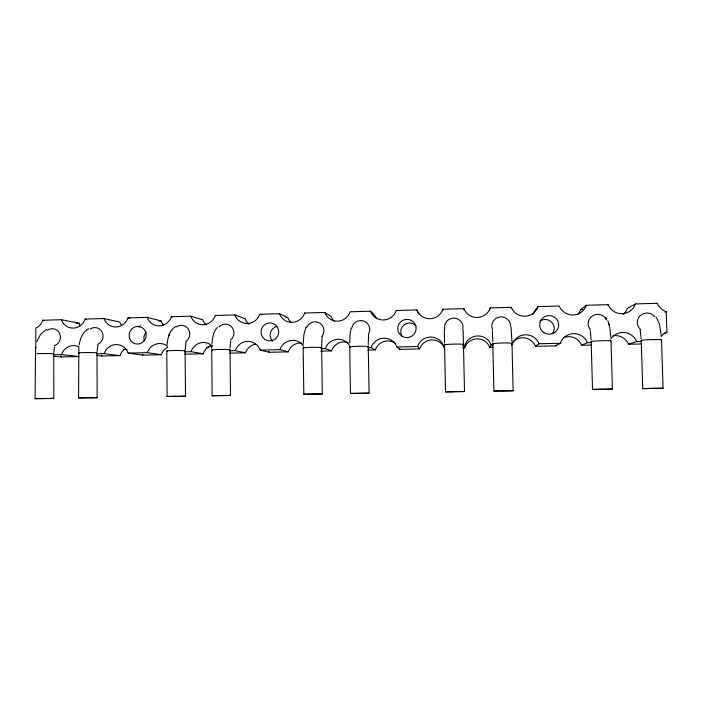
<?xml version="1.0" encoding="UTF-8"?>
<svg xmlns="http://www.w3.org/2000/svg" width="702" height="702" viewBox="0 0 702 702"><rect width="100%" height="100%" fill="white"/><g stroke="black" fill="none" stroke-linecap="round" stroke-linejoin="round"><path stroke-width="1.05" d="M444.366 329.817L444.498 343.032M349.719 343.006L350.07 334.415L351.097 328.194M463.89 309.986L463.908 308.652A13.996 13.786 -12.2 0 0 490.277 307.924L511.354 307.344A14.163 13.882 -5.7 0 0 538.048 306.607L559.283 306.019A14.338 13.97 -2.1 0 0 586.319 305.282L608.099 304.677A14.523 14.058 0.2 0 0 622.069 313.68A14.523 14.058 0.2 0 0 635.477 303.922L657.309 303.325A14.707 14.145 1.7 0 0 666.224 311.6L666.9 332.318A14.751 14.207 6.6 0 0 661.161 336.381M230.063 348.245L230.721 340.76M303.176 344.094L303.948 334.178L306.081 327.018M211.732 348.148L211.785 346.235M185.135 349.535L186.03 341.839M462.513 347.955L464.627 347.911L464.715 345.454A14.022 13.864 0.3 0 1 491.137 344.857L493.252 344.805M97.043 351.562L97.929 345.042M53.782 352.562L54.563 347.042M368.541 335.126L368.243 345.059M211.943 343.769C212.434 338.048 213.259 331.756 217.304 327.351M78.835 346.928L78.571 397.937L97.157 397.683L97.016 352.992M167.032 344.84C167.725 338.101 169.27 329.975 175.781 326.474M35.53 347.955L35.109 398.666L53.782 398.403L53.747 353.975M322.174 336.258L321.613 346.13L322.297 393.919L303.817 394.208L303.159 347.999M79.115 345.007C80.16 338.724 82.669 331.827 88.689 328.755M489.469 310.591L489.627 310.073M489.864 309.275L490.277 307.924M36.908 341.549L40.488 334.38L45.92 329.87M168.62 336.258L169.594 333.573M464.627 347.911A13.373 13.224 1 0 1 489.821 347.35L491.137 344.857M511.056 307.897L511.354 307.344M538.048 306.607L534.547 310.889A13.505 13.241 -5.2 0 1 532.634 314.575M511.372 345.349L512.258 344.375A14.198 13.943 3.7 0 1 539.013 343.769L560.293 343.287A14.382 14.031 5.2 0 1 587.381 342.673L591.751 342.567M577.939 314.198A13.663 13.32 -1.7 0 0 580.545 309.643L586.319 305.282M512.539 342.383A13.531 13.303 4 0 1 535.459 346.323L539.013 343.769M607.651 304.966L608.099 304.677M535.459 346.323L555.738 345.875L560.293 343.287M635.477 303.922L627.351 308.389A13.829 13.399 0.4 0 1 623.157 314.478M656.712 303.615L657.309 303.325M563.53 337.662A13.698 13.373 5.5 0 1 581.546 345.296L587.381 342.673M664.969 312.136L666.224 311.6M166.786 351.018L167.085 396.463L176.105 396.279M613.162 335.758A13.864 13.452 6.3 0 1 628.448 344.243L636.644 341.549L641.023 341.453M664.004 333.266L666.9 332.318M444.533 344.866L445.516 391.856L464.505 391.54L463.144 330.361M78.571 397.937L87.776 397.753M349.736 346.937L350.482 393.427L355.589 393.41L369.085 393.138L368.26 346.7M176.492 396.402L185.504 396.2L185.126 350.974M641.224 340.47L642.725 388.583L663.074 388.224L661.512 339.812M303.817 394.208L322.297 393.919M211.723 350.087L212.136 395.726L230.51 395.445L230.054 349.859M492.804 343.761L493.918 391.049L503.053 390.83M230.519 395.454L212.136 395.726M591.154 341.62L592.523 389.426L602.026 389.18M511.986 343.322L513.144 390.733L503.115 390.97M35.1 398.657L53.694 398.403M611.003 340.961L612.425 389.066L601.939 389.32M350.482 393.427L369.085 393.138M663.074 388.224L642.778 388.592M36.399 347.753A13.084 12.399 -78.4 0 0 35.82 347.49L35.82 328.106A13.048 12.346 -75.1 0 0 42.761 320.244L61.451 319.726L78.993 323.183A12.548 11.978 -74.5 0 0 80.23 325.763M61.451 319.726A13.119 12.496 -74.5 0 0 73.289 328.124A13.119 12.496 -74.5 0 0 85.109 319.077L104.028 318.559L119.796 322.078A12.61 12.118 -73.7 0 0 121.604 325.474M104.028 318.559A13.198 12.645 -73.6 0 0 116.023 327A13.198 12.645 -73.6 0 0 127.957 317.901L147.192 317.365L161.135 320.963A12.689 12.259 -72.5 0 0 163.61 325.14M147.192 317.365A13.268 12.803 -72.5 0 0 159.354 325.86A13.268 12.803 -72.5 0 0 171.411 316.699L190.751 316.172A13.347 12.952 -70.8 0 0 215.26 315.496L234.933 314.952A13.435 13.11 -68.3 0 0 259.74 314.268L279.528 313.724A13.513 13.268 -64.2 0 0 304.642 313.031L324.772 312.478A13.601 13.417 -56.6 0 0 350.184 311.776L370.516 311.223A13.707 13.566 -42.6 0 0 396.244 310.512L416.839 309.942A13.838 13.689 -24.5 0 0 442.883 309.231L463.908 308.652M75.834 323.271L78.993 323.183M158.968 321.025L161.135 320.963M285.67 317.602L287.767 317.55A12.908 12.689 -64 0 0 291.076 322.508M580.545 309.643L582.73 309.591M54.212 354.773L61.495 354.607L79.063 356.537L61.109 356.941L54.423 356.247M96.771 353.808L104.142 353.641L119.937 355.624A12.654 12.162 -77.9 0 1 125.333 348.762M104.142 353.641A13.233 12.697 -77.8 0 1 116.093 344.568A13.233 12.697 -77.8 0 1 128.124 353.097L147.385 352.658L161.355 354.694A12.715 12.303 -77.5 0 1 167.646 347.315M184.573 351.816L191.032 351.667L203.132 353.764A12.785 12.452 -76.9 0 1 212.144 345.349M229.817 350.789L235.293 350.658A13.461 13.162 -75.8 0 1 260.152 350.096L279.975 349.649A13.549 13.329 -74 0 1 303.72 346.279M321.06 348.718L325.307 348.622A13.628 13.496 -69.8 0 1 349.894 346.139M367.927 347.648L371.139 347.578A13.715 13.654 -53.1 0 1 396.92 346.99L417.558 346.525A13.847 13.777 -10.9 0 1 443.655 345.928L444.533 348.359A13.215 13.145 -9 0 0 419.629 348.92L399.929 349.359L396.92 346.99M462.609 345.498L464.715 345.454M96.753 355.44L101.772 356.028L119.937 355.624M128.124 353.097L142.901 355.107L161.355 354.694M184.582 354.177L203.132 353.764M229.773 353.167L245.481 352.816A12.864 12.592 -76 0 1 255.493 344.164M260.152 350.096L269.252 352.281L288.215 351.86A12.934 12.741 -74.2 0 1 301.886 343.076M320.823 351.132L331.537 350.886A13.005 12.89 -69.8 0 1 348.148 342.708M367.751 350.079L375.316 349.912A13.092 13.04 -51.4 0 1 395.691 343.629M489.821 347.35L493.006 347.279M581.546 345.296L591.391 345.077M628.448 344.243L641.602 343.954M454.922 391.628L464.505 391.54M454.229 391.777L445.516 391.856M88.891 397.858L97.157 397.683M612.355 389.057L592.523 389.426M513.074 390.716L493.927 391.058M185.504 396.2L167.067 396.472M46.49 329.87L47.639 330.063M42.761 320.244L43.954 320.463M85.109 319.077L86.188 319.305M235.293 350.658L245.481 352.816M127.957 317.901L129.879 318.357M279.975 349.649L288.215 351.86M171.411 316.699L172.253 316.935M190.751 316.172L202.843 319.84A12.759 12.399 -70.8 0 0 206.055 324.745M215.26 315.496L215.979 315.733M325.307 348.622L331.537 350.886M234.933 314.952L245.121 318.699A12.829 12.539 -68.3 0 0 249.14 324.289M259.74 314.268L260.925 314.759M279.528 313.724L287.767 317.55M304.642 313.031L305.563 313.54M371.139 347.578L375.316 349.912M324.772 312.478L331.011 316.383A12.987 12.829 -56.2 0 0 334.371 321.376M370.516 311.223L374.71 315.198A13.084 12.961 -41.5 0 0 376.702 318.717M417.558 346.525L419.629 348.92M605.493 317.286L606.739 318.743M656.414 317.462L659.45 324.052L661.302 335.723M416.839 309.942L418.936 314.005M607.941 320.902L609.88 328.045L610.819 336.907M609.336 325.333L608.616 322.674M442.883 309.231L443.059 310.03M640.145 329.694L641.154 338.768M590.312 330.905L591.093 339.926M511.021 326.667L511.933 341.479M492.321 330.826L492.76 341.918M640.329 329.273A9.758 9.424 3.6 0 1 640.645 315.295A9.758 9.424 3.6 0 1 655.019 317.085M642.023 340.654A10.153 0.535 -1.9 0 1 651.289 339.601A10.153 0.535 -1.9 0 1 660.784 340.031M590.487 329.764A9.635 9.363 2.3 0 1 592.699 315.724A9.635 9.363 2.3 0 1 606.642 320.007M591.435 341.707A9.942 0.535 -1.8 0 1 601.509 340.733A9.942 0.535 -1.8 0 1 610.459 341.172M492.523 329.729A9.398 9.249 -3.5 0 1 499.21 317.076A9.398 9.249 -3.5 0 1 510.573 325.868M493.094 343.901A9.6 0.535 -1.4 0 1 502.799 342.988A9.6 0.535 -1.4 0 1 511.477 343.489M444.682 329.194A9.284 9.187 -11.8 0 1 454.018 318.111A9.284 9.187 -11.8 0 1 462.741 329.607M444.717 344.954A9.468 0.535 -1.3 0 1 454.369 344.103A9.468 0.535 -1.3 0 1 463.101 344.585M351.763 328.211A9.108 9.021 -55.7 0 1 363.917 321.13A9.108 9.021 -55.7 0 1 368.348 334.424M350.438 347.157A9.293 0.526 -1 0 1 358.45 346.297A9.293 0.526 -1 0 1 367.936 346.806M306.642 327.676A9.047 8.915 -66.1 0 1 319.401 322.885A9.047 8.915 -66.1 0 1 322.016 336.302M303.72 348.174A9.231 0.518 -0.8 0 1 312.293 347.358A9.231 0.518 -0.8 0 1 321.13 347.92M219.024 326.895A8.942 8.705 -72.9 0 1 231.686 326.913A8.942 8.705 -72.9 0 1 230.826 339.829M212.258 350.219A9.187 0.5 -0.5 0 1 220.797 349.464A9.187 0.5 -0.5 0 1 229.563 350.052M176.421 326.851A8.889 8.6 -74.4 0 1 188.382 329.115A8.889 8.6 -74.4 0 1 185.969 341.453M210.196 345.823A8.126 7.897 -74.5 0 1 206.66 347.587M167.488 351.237A9.196 0.491 -0.4 0 1 175.447 350.509A9.196 0.491 -0.4 0 1 184.784 351.079M89.996 329.115A8.784 8.398 -76 0 1 102.097 332.107A8.784 8.398 -76 0 1 97.745 344.392M127.053 349.438A8.047 7.722 -76.2 0 1 123.508 349.342M78.914 353.167A9.266 0.474 -0.1 0 1 87.715 352.536A9.266 0.474 -0.1 0 1 96.604 353.132M48.271 329.756A8.731 8.301 -76.5 0 1 59.837 333.985A8.731 8.301 -76.5 0 1 54.396 345.709M35.407 354.115A9.328 0.456 0 0 1 44.919 353.536A9.328 0.456 0 0 1 53.15 354.159M140.312 325.754A12.61 12.118 -73.7 0 1 138.899 327.176M101.43 355.142A12.583 12.022 -78.2 0 1 101.772 356.028M61.495 354.607A13.162 12.539 -78.1 0 1 78.677 346.718M60.644 355.774A12.513 11.89 -78.4 0 1 61.109 356.941M610.608 339.198A14.566 14.119 6.1 0 1 624.332 332.52A14.566 14.119 6.1 0 1 636.644 341.549M555.738 345.875A13.698 13.373 5.5 0 1 556.098 344.91M399.535 348.438A13.092 13.04 -51.4 0 1 399.929 349.359M268.884 351.377A12.864 12.592 -76 0 1 269.252 352.281M191.032 351.667A13.391 13.005 -76.8 0 1 212.206 345.928M147.385 352.658A13.312 12.847 -77.4 0 1 167.541 346.279M142.55 354.212A12.654 12.162 -77.9 0 1 142.901 355.107M539.996 321.042A9.065 8.872 0.6 0 1 552.334 333.766M402.264 336.635A8.757 8.705 -30.4 0 1 404.203 324.78A8.757 8.705 -30.4 0 1 416.172 326.026M272.63 341.128A8.591 8.424 -70.6 0 1 276.878 326.544M144.191 340.549A8.442 8.143 -75.4 0 1 146.209 332.239M543.91 332.651A9.512 9.301 0.3 0 0 558.678 325.5A9.512 9.301 0.3 0 0 544.963 316.567A9.512 9.301 0.3 0 0 543.91 332.651M406.704 337.609A9.179 9.117 -32.2 0 0 414.996 324.07A9.179 9.117 -32.2 0 0 399.131 323.754A9.179 9.117 -32.2 0 0 406.704 337.609M275.438 338.803A8.994 8.81 -70.6 0 0 272.999 323.499A8.994 8.81 -70.6 0 0 261.144 333.468A8.994 8.81 -70.6 0 0 275.438 338.803M143.62 341.418A8.836 8.494 -75.3 0 0 139.944 326.711A8.836 8.494 -75.3 0 0 129.405 337.601A8.836 8.494 -75.3 0 0 143.62 341.418"/></g></svg>
